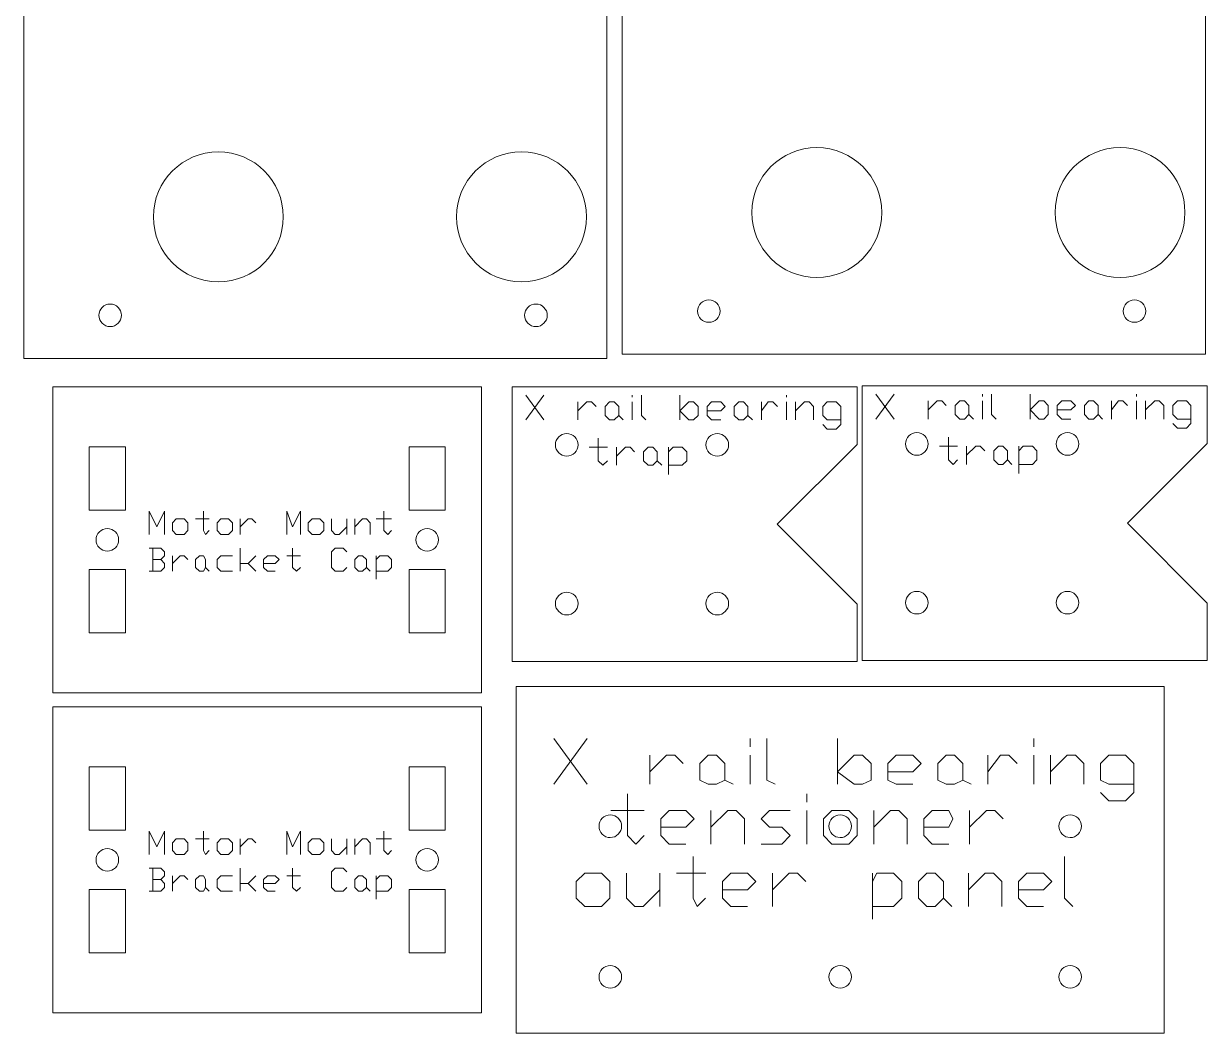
# Model space of a CAD drawing. Header units: inches. Extents: x 0.4 to 31.7, y 0.3 to 15.7.
# Drawn here: x 0.36 to 8.22, y 0.73 to 7.43 of the extents above; entities that cross this region are included whole.
import ezdxf

# ---------------------------------------------------------------- set-up
doc = ezdxf.new("R2010")
doc.units = ezdxf.units.IN
doc.header["$MEASUREMENT"] = 0
doc.layers.add('CUT_SHEET_1', color=179, linetype='Continuous')

msp = doc.modelspace()

# ---------------------------------------------------------------- linework, layer by layer
at = {"layer": 'CUT_SHEET_1', "color": 3, "lineweight": 15}
for p, q in [((4.3336, 5.2329), (4.3335, 15.7181)), ((8.2046, 15.7181), (8.2046, 5.2329)), ((0.3612, 5.2044), (0.3612, 15.6911)), ((4.2322, 15.6911), (4.2322, 5.2044)), ((4.2322, 5.2044), (0.3612, 5.2044)), ((8.2046, 5.2329), (4.3336, 5.2329)), ((0.5547, 2.9845), (0.5547, 5.017)), ((0.5547, 5.017), (3.4008, 5.017)), ((3.4008, 5.017), (3.4008, 2.9845)), ((3.6028, 3.1926), (3.6028, 5.0153)), ((3.6028, 5.0153), (5.8931, 5.0153)), ((5.8931, 5.0153), (5.8931, 4.634)), ((5.9269, 3.1988), (5.9269, 5.0215)), ((5.9269, 5.0215), (8.2172, 5.0215)), ((8.2172, 5.0215), (8.2172, 4.6402)), ((8.2172, 4.6402), (7.6872, 4.1102)), ((5.8931, 4.634), (5.3631, 4.104)), ((5.3631, 4.104), (5.8931, 3.5739)), ((7.6872, 4.1102), (8.2172, 3.5801)), ((5.8931, 3.5739), (5.8931, 3.1926)), ((8.2172, 3.5801), (8.2172, 3.1988)), ((5.8931, 3.1926), (3.6028, 3.1926)), ((8.2172, 3.1988), (5.9269, 3.1988)), ((3.63, 0.7254), (3.63, 3.028)), ((3.63, 3.028), (7.9314, 3.028)), ((7.9314, 3.028), (7.9314, 0.7254)), ((3.4008, 2.9845), (0.5547, 2.9845)), ((0.5547, 0.8608), (0.5547, 2.8933)), ((0.5547, 2.8933), (3.4008, 2.8933)), ((3.4008, 2.8933), (3.4008, 0.8608)), ((3.4008, 0.8608), (0.5547, 0.8608)), ((7.9314, 0.7254), (3.63, 0.7254))]:
    msp.add_line(p, q, dxfattribs=at)
at = {"layer": 'CUT_SHEET_1', "color": 1, "lineweight": 15}
for p, q in [((5.6255, 6.6038), (5.6255, 6.6038)), ((2.0844, 6.144), (2.0844, 6.144)), ((4.0966, 6.144), (4.0966, 6.144)), ((6.0567, 6.1725), (6.0567, 6.1725)), ((8.069, 6.1725), (8.069, 6.1725)), ((0.9358, 5.5651), (0.9358, 5.5651)), ((3.7613, 5.5651), (3.7613, 5.5651)), ((0.7966, 4.6173), (1.0365, 4.6173)), ((0.7966, 4.1975), (0.7966, 4.6173)), ((1.0365, 4.6173), (1.0365, 4.1975)), ((2.919, 4.6173), (3.1588, 4.6173)), ((2.919, 4.1975), (2.919, 4.6173)), ((3.1588, 4.6173), (3.1588, 4.1975)), ((1.0365, 4.1975), (0.7966, 4.1975)), ((3.1588, 4.1975), (2.919, 4.1975)), ((0.7966, 3.8041), (1.0365, 3.8041)), ((0.7966, 3.3843), (0.7966, 3.8041)), ((1.0365, 3.8041), (1.0365, 3.3843)), ((2.919, 3.8041), (3.1588, 3.8041)), ((2.919, 3.3843), (2.919, 3.8041)), ((3.1588, 3.8041), (3.1588, 3.3843)), ((1.0365, 3.3843), (0.7966, 3.3843)), ((3.1588, 3.3843), (2.919, 3.3843)), ((0.7966, 2.4935), (1.0365, 2.4935)), ((0.7966, 2.0737), (0.7966, 2.4935)), ((1.0365, 2.4935), (1.0365, 2.0737)), ((2.919, 2.4935), (3.1588, 2.4935)), ((2.919, 2.0737), (2.919, 2.4935)), ((3.1588, 2.4935), (3.1588, 2.0737)), ((1.0365, 2.0737), (0.7966, 2.0737)), ((3.1588, 2.0737), (2.919, 2.0737)), ((0.7966, 1.6803), (1.0365, 1.6803)), ((0.7966, 1.2605), (0.7966, 1.6803)), ((1.0365, 1.6803), (1.0365, 1.2605)), ((2.919, 1.6803), (3.1588, 1.6803)), ((2.919, 1.2605), (2.919, 1.6803)), ((3.1588, 1.6803), (3.1588, 1.2605)), ((1.0365, 1.2605), (0.7966, 1.2605)), ((3.1588, 1.2605), (2.919, 1.2605))]:
    msp.add_line(p, q, dxfattribs=at)
at = {"layer": 'CUT_SHEET_1', "color": 7, "lineweight": 15}
for p, q in [((3.6937, 4.9614), (3.8141, 4.7959)), ((3.6937, 4.7959), (3.8141, 4.9614)), ((4.4007, 4.9463), (4.4007, 4.9614)), ((4.4609, 4.9614), (4.4609, 4.826)), ((4.7167, 4.7959), (4.7167, 4.9614)), ((5.4236, 4.9463), (5.4236, 4.9614)), ((6.0178, 4.9676), (6.1382, 4.8021)), ((6.0178, 4.8021), (6.1382, 4.9676)), ((6.7248, 4.9525), (6.7248, 4.9676)), ((6.785, 4.9676), (6.785, 4.8322)), ((7.0408, 4.8021), (7.0408, 4.9676)), ((7.7477, 4.9525), (7.7477, 4.9676)), ((4.0397, 4.8561), (4.0999, 4.9163)), ((4.0397, 4.7959), (4.0397, 4.9163)), ((4.0999, 4.9163), (4.13, 4.9163)), ((4.13, 4.9163), (4.16, 4.8862)), ((4.2202, 4.8862), (4.2503, 4.9163)), ((4.2202, 4.826), (4.2202, 4.8862)), ((4.2503, 4.9163), (4.2804, 4.9163)), ((4.2804, 4.9163), (4.3105, 4.8862)), ((4.3105, 4.8862), (4.3105, 4.826)), ((4.4007, 4.7959), (4.4007, 4.9163)), ((4.7167, 4.8561), (4.7768, 4.9163)), ((4.7768, 4.9163), (4.8069, 4.9163)), ((4.8069, 4.9163), (4.837, 4.8862)), ((4.837, 4.8862), (4.837, 4.826)), ((4.9272, 4.9163), (4.8972, 4.8862)), ((4.8972, 4.8862), (4.8972, 4.826)), ((4.9874, 4.9163), (4.9272, 4.9163)), ((5.0175, 4.8862), (4.9874, 4.9163)), ((4.9874, 4.8561), (5.0175, 4.8862)), ((5.0777, 4.8862), (5.1077, 4.9163)), ((5.0777, 4.826), (5.0777, 4.8862)), ((5.1077, 4.9163), (5.1378, 4.9163)), ((5.1378, 4.9163), (5.1679, 4.8862)), ((5.1679, 4.8862), (5.1679, 4.826)), ((5.2582, 4.8561), (5.3033, 4.9163)), ((5.2582, 4.7959), (5.2582, 4.9163)), ((5.3033, 4.9163), (5.3334, 4.9163)), ((5.3334, 4.9163), (5.3634, 4.8862)), ((5.4236, 4.7959), (5.4236, 4.9163)), ((5.4838, 4.8561), (5.5439, 4.9163)), ((5.4838, 4.7959), (5.4838, 4.9163)), ((5.5439, 4.9163), (5.5741, 4.9163)), ((5.5741, 4.9163), (5.6041, 4.8862)), ((5.6041, 4.8862), (5.6041, 4.7959)), ((5.6944, 4.9163), (5.6643, 4.8862)), ((5.6643, 4.8862), (5.6643, 4.826)), ((5.7545, 4.9163), (5.6944, 4.9163)), ((5.7846, 4.8862), (5.7545, 4.9163)), ((5.7846, 4.7658), (5.7846, 4.8862)), ((6.3638, 4.8623), (6.424, 4.9225)), ((6.3638, 4.8021), (6.3638, 4.9225)), ((6.424, 4.9225), (6.4541, 4.9225)), ((6.4541, 4.9225), (6.4841, 4.8924)), ((6.5443, 4.8924), (6.5744, 4.9225)), ((6.5443, 4.8322), (6.5443, 4.8924)), ((6.5744, 4.9225), (6.6045, 4.9225)), ((6.6045, 4.9225), (6.6346, 4.8924)), ((6.6346, 4.8924), (6.6346, 4.8322)), ((6.7248, 4.8021), (6.7248, 4.9225)), ((7.0408, 4.8623), (7.1008, 4.9225)), ((7.1008, 4.9225), (7.131, 4.9225)), ((7.131, 4.9225), (7.1611, 4.8924)), ((7.1611, 4.8924), (7.1611, 4.8322)), ((7.2513, 4.9225), (7.2213, 4.8924)), ((7.2213, 4.8924), (7.2213, 4.8322)), ((7.3115, 4.9225), (7.2513, 4.9225)), ((7.3416, 4.8924), (7.3115, 4.9225)), ((7.3115, 4.8623), (7.3416, 4.8924)), ((7.4018, 4.8924), (7.4318, 4.9225)), ((7.4018, 4.8322), (7.4018, 4.8924)), ((7.4318, 4.9225), (7.4619, 4.9225)), ((7.4619, 4.9225), (7.492, 4.8924)), ((7.492, 4.8924), (7.492, 4.8322)), ((7.5823, 4.8623), (7.6274, 4.9225)), ((7.5823, 4.8021), (7.5823, 4.9225)), ((7.6274, 4.9225), (7.6575, 4.9225)), ((7.6575, 4.9225), (7.6875, 4.8924)), ((7.7477, 4.8021), (7.7477, 4.9225)), ((7.8079, 4.8623), (7.868, 4.9225)), ((7.8079, 4.8021), (7.8079, 4.9225)), ((7.868, 4.9225), (7.8982, 4.9225)), ((7.8982, 4.9225), (7.9282, 4.8924)), ((7.9282, 4.8924), (7.9282, 4.8021)), ((8.0185, 4.9225), (7.9884, 4.8924)), ((7.9884, 4.8924), (7.9884, 4.8322)), ((8.0787, 4.9225), (8.0185, 4.9225)), ((8.1087, 4.8924), (8.0787, 4.9225)), ((8.1087, 4.772), (8.1087, 4.8924)), ((4.2503, 4.7959), (4.2202, 4.826)), ((4.2804, 4.7959), (4.2503, 4.7959)), ((4.3105, 4.826), (4.2804, 4.7959)), ((4.3105, 4.826), (4.3406, 4.7959)), ((4.4609, 4.826), (4.491, 4.7959)), ((4.7768, 4.7959), (4.7167, 4.8561)), ((4.8069, 4.7959), (4.7768, 4.7959)), ((4.837, 4.826), (4.8069, 4.7959)), ((4.8972, 4.8561), (4.9874, 4.8561)), ((4.8972, 4.826), (4.9272, 4.7959)), ((4.9272, 4.7959), (4.9874, 4.7959)), ((5.1077, 4.7959), (5.0777, 4.826)), ((5.1378, 4.7959), (5.1077, 4.7959)), ((5.1679, 4.826), (5.1378, 4.7959)), ((5.1679, 4.826), (5.198, 4.7959)), ((5.6643, 4.826), (5.6944, 4.7959)), ((5.6944, 4.7959), (5.7846, 4.7959)), ((6.5744, 4.8021), (6.5443, 4.8322)), ((6.6045, 4.8021), (6.5744, 4.8021)), ((6.6346, 4.8322), (6.6045, 4.8021)), ((6.6346, 4.8322), (6.6647, 4.8021)), ((6.785, 4.8322), (6.8151, 4.8021)), ((7.1008, 4.8021), (7.0408, 4.8623)), ((7.131, 4.8021), (7.1008, 4.8021)), ((7.1611, 4.8322), (7.131, 4.8021)), ((7.2213, 4.8623), (7.3115, 4.8623)), ((7.2213, 4.8322), (7.2513, 4.8021)), ((7.2513, 4.8021), (7.3115, 4.8021)), ((7.4318, 4.8021), (7.4018, 4.8322)), ((7.4619, 4.8021), (7.4318, 4.8021)), ((7.492, 4.8322), (7.4619, 4.8021)), ((7.492, 4.8322), (7.5221, 4.8021)), ((7.9884, 4.8322), (8.0185, 4.8021)), ((8.0185, 4.8021), (8.1087, 4.8021)), ((5.6643, 4.7658), (5.6944, 4.7358)), ((5.6944, 4.7358), (5.7545, 4.7358)), ((5.7545, 4.7358), (5.7846, 4.7658)), ((7.9884, 4.772), (8.0185, 4.7419)), ((8.0185, 4.7419), (8.0787, 4.7419)), ((8.0787, 4.7419), (8.1087, 4.772)), ((4.1751, 4.6756), (4.1751, 4.5251)), ((6.4992, 4.6818), (6.4992, 4.5313)), ((4.1149, 4.6155), (4.2352, 4.6155)), ((4.2954, 4.5553), (4.3556, 4.6155)), ((4.2954, 4.4951), (4.2954, 4.6155)), ((4.3556, 4.6155), (4.3857, 4.6155)), ((4.3857, 4.6155), (4.4158, 4.5853)), ((4.4759, 4.5853), (4.506, 4.6155)), ((4.4759, 4.5251), (4.4759, 4.5853)), ((4.506, 4.6155), (4.5361, 4.6155)), ((4.5361, 4.6155), (4.5662, 4.5853)), ((4.5662, 4.5853), (4.5662, 4.5251)), ((4.6414, 4.5853), (4.6715, 4.6155)), ((4.6414, 4.4349), (4.6414, 4.6155)), ((4.6715, 4.6155), (4.7317, 4.6155)), ((4.7317, 4.6155), (4.7617, 4.5853)), ((4.7617, 4.5853), (4.7617, 4.5251)), ((6.439, 4.6217), (6.5593, 4.6217)), ((6.6195, 4.5615), (6.6797, 4.6217)), ((6.6195, 4.5013), (6.6195, 4.6217)), ((6.6797, 4.6217), (6.7098, 4.6217)), ((6.7098, 4.6217), (6.7398, 4.5915)), ((6.8, 4.5915), (6.8301, 4.6217)), ((6.8, 4.5313), (6.8, 4.5915)), ((6.8301, 4.6217), (6.8602, 4.6217)), ((6.8602, 4.6217), (6.8903, 4.5915)), ((6.8903, 4.5915), (6.8903, 4.5313)), ((6.9655, 4.5915), (6.9956, 4.6217)), ((6.9655, 4.4411), (6.9655, 4.6217)), ((6.9956, 4.6217), (7.0558, 4.6217)), ((7.0558, 4.6217), (7.0859, 4.5915)), ((7.0859, 4.5915), (7.0859, 4.5313)), ((4.1751, 4.5251), (4.2052, 4.4951)), ((4.2052, 4.4951), (4.2353, 4.5251)), ((4.506, 4.4951), (4.4759, 4.5251)), ((4.5361, 4.4951), (4.506, 4.4951)), ((4.5662, 4.5251), (4.5361, 4.4951)), ((4.5662, 4.5251), (4.5963, 4.4951)), ((4.7317, 4.4951), (4.6414, 4.4951)), ((4.7617, 4.5251), (4.7317, 4.4951)), ((6.4992, 4.5313), (6.5293, 4.5013)), ((6.5293, 4.5013), (6.5593, 4.5313)), ((6.8301, 4.5013), (6.8, 4.5313)), ((6.8602, 4.5013), (6.8301, 4.5013)), ((6.8903, 4.5313), (6.8602, 4.5013)), ((6.8903, 4.5313), (6.9204, 4.5013)), ((7.0558, 4.5013), (6.9655, 4.5013)), ((7.0859, 4.5313), (7.0558, 4.5013)), ((1.1937, 4.0364), (1.1937, 4.1909)), ((1.1937, 4.1909), (1.2453, 4.0879)), ((1.2453, 4.0879), (1.2967, 4.1909)), ((1.2967, 4.1909), (1.2967, 4.0364)), ((1.5542, 4.1909), (1.5542, 4.0622)), ((2.1077, 4.0364), (2.1077, 4.1909)), ((2.1077, 4.1909), (2.1463, 4.0879)), ((2.1463, 4.0879), (2.1978, 4.1909)), ((2.1978, 4.1909), (2.1978, 4.0364)), ((2.7514, 4.1909), (2.7514, 4.0622)), ((1.3482, 4.1137), (1.374, 4.1394)), ((1.3482, 4.0622), (1.3482, 4.1137)), ((1.374, 4.1394), (1.4254, 4.1394)), ((1.4254, 4.1394), (1.4512, 4.1137)), ((1.4512, 4.1137), (1.4512, 4.0622)), ((1.5027, 4.1394), (1.5928, 4.1394)), ((1.6443, 4.1137), (1.6701, 4.1394)), ((1.6443, 4.0622), (1.6443, 4.1137)), ((1.6701, 4.1394), (1.7216, 4.1394)), ((1.7216, 4.1394), (1.7473, 4.1137)), ((1.7473, 4.1137), (1.7473, 4.0622)), ((1.7987, 4.0879), (1.8502, 4.1394)), ((1.7987, 4.0364), (1.7987, 4.1394)), ((1.8502, 4.1394), (1.876, 4.1394)), ((1.876, 4.1394), (1.9018, 4.1137)), ((2.2493, 4.1137), (2.275, 4.1394)), ((2.2493, 4.0622), (2.2493, 4.1137)), ((2.275, 4.1394), (2.3266, 4.1394)), ((2.3266, 4.1394), (2.3523, 4.1137)), ((2.3523, 4.1137), (2.3523, 4.0622)), ((2.4038, 4.1394), (2.4038, 4.0622)), ((2.4553, 4.0364), (2.5068, 4.0879)), ((2.5068, 4.1394), (2.5068, 4.0364)), ((2.5582, 4.0879), (2.6097, 4.1394)), ((2.5582, 4.0364), (2.5582, 4.1394)), ((2.6097, 4.1394), (2.6355, 4.1394)), ((2.6355, 4.1394), (2.6612, 4.1137)), ((2.6612, 4.1137), (2.6612, 4.0364)), ((2.6998, 4.1394), (2.8028, 4.1394)), ((1.374, 4.0364), (1.3482, 4.0622)), ((1.4254, 4.0364), (1.374, 4.0364)), ((1.4512, 4.0622), (1.4254, 4.0364)), ((1.5542, 4.0622), (1.5671, 4.0364)), ((1.5671, 4.0364), (1.5928, 4.0622)), ((1.6701, 4.0364), (1.6443, 4.0622)), ((1.7216, 4.0364), (1.6701, 4.0364)), ((1.7473, 4.0622), (1.7216, 4.0364)), ((2.275, 4.0364), (2.2493, 4.0622)), ((2.3266, 4.0364), (2.275, 4.0364)), ((2.3523, 4.0622), (2.3266, 4.0364)), ((2.4038, 4.0622), (2.4295, 4.0364)), ((2.4295, 4.0364), (2.4553, 4.0364)), ((2.7514, 4.0622), (2.7771, 4.0364)), ((2.7771, 4.0364), (2.8028, 4.0622)), ((1.271, 3.9463), (1.1937, 3.9463)), ((1.2195, 3.9463), (1.2195, 3.7919)), ((1.2967, 3.9206), (1.271, 3.9463)), ((1.7987, 3.7919), (1.7987, 3.9463)), ((2.1463, 3.9463), (2.1463, 3.8176)), ((2.4038, 3.9206), (2.4295, 3.9463)), ((2.4295, 3.9463), (2.481, 3.9463)), ((2.481, 3.9463), (2.5068, 3.9206)), ((1.271, 3.8691), (1.2195, 3.8691)), ((1.271, 3.8691), (1.2967, 3.8948)), ((1.2967, 3.8434), (1.271, 3.8691)), ((1.2967, 3.8948), (1.2967, 3.9206)), ((1.3482, 3.8434), (1.3997, 3.8948)), ((1.3482, 3.7919), (1.3482, 3.8948)), ((1.3997, 3.8948), (1.4254, 3.8948)), ((1.4254, 3.8948), (1.4512, 3.8691)), ((1.5027, 3.8691), (1.5284, 3.8948)), ((1.5027, 3.8176), (1.5027, 3.8691)), ((1.5284, 3.8948), (1.5542, 3.8948)), ((1.5542, 3.8948), (1.5671, 3.8691)), ((1.5671, 3.8691), (1.5671, 3.8176)), ((1.67, 3.8948), (1.6443, 3.8691)), ((1.6443, 3.8691), (1.6443, 3.8176)), ((1.7473, 3.8948), (1.67, 3.8948)), ((1.8502, 3.8434), (1.9018, 3.8948)), ((1.979, 3.8948), (1.9532, 3.8691)), ((1.9532, 3.8691), (1.9532, 3.8176)), ((2.0305, 3.8948), (1.979, 3.8948)), ((2.0562, 3.8691), (2.0305, 3.8948)), ((2.0305, 3.8434), (2.0562, 3.8691)), ((2.1077, 3.8948), (2.1978, 3.8948)), ((2.4038, 3.8176), (2.4038, 3.9206)), ((2.5582, 3.8691), (2.584, 3.8948)), ((2.5582, 3.8176), (2.5582, 3.8691)), ((2.584, 3.8948), (2.6097, 3.8948)), ((2.6097, 3.8948), (2.6355, 3.8691)), ((2.6355, 3.8691), (2.6355, 3.8176)), ((2.6998, 3.8691), (2.7256, 3.8948)), ((2.6998, 3.7404), (2.6998, 3.8948)), ((2.7256, 3.8948), (2.7771, 3.8948)), ((2.7771, 3.8948), (2.8028, 3.8691)), ((2.8028, 3.8691), (2.8028, 3.8176)), ((1.1937, 3.7919), (1.271, 3.7919)), ((1.271, 3.7919), (1.2967, 3.8176)), ((1.2967, 3.8176), (1.2967, 3.8434)), ((1.5284, 3.7919), (1.5027, 3.8176)), ((1.5542, 3.7919), (1.5284, 3.7919)), ((1.5671, 3.8176), (1.5542, 3.7919)), ((1.5671, 3.8176), (1.5928, 3.7919)), ((1.6443, 3.8176), (1.67, 3.7919)), ((1.67, 3.7919), (1.7473, 3.7919)), ((1.7987, 3.8434), (1.8502, 3.8434)), ((1.8502, 3.8434), (1.9018, 3.7919)), ((1.9532, 3.8434), (2.0305, 3.8434)), ((1.9532, 3.8176), (1.979, 3.7919)), ((1.979, 3.7919), (2.0305, 3.7919)), ((2.1463, 3.8176), (2.1721, 3.7919)), ((2.1721, 3.7919), (2.1978, 3.8176)), ((2.4295, 3.7919), (2.4038, 3.8176)), ((2.481, 3.7919), (2.4295, 3.7919)), ((2.5068, 3.8176), (2.481, 3.7919)), ((2.584, 3.7919), (2.5582, 3.8176)), ((2.6097, 3.7919), (2.584, 3.7919)), ((2.6355, 3.8176), (2.6097, 3.7919)), ((2.6355, 3.8176), (2.6612, 3.7919)), ((2.7771, 3.7919), (2.6998, 3.7919)), ((2.8028, 3.8176), (2.7771, 3.7919)), ((3.8804, 2.683), (4.102, 2.3785)), ((3.8804, 2.3785), (4.102, 2.683)), ((5.1819, 2.6277), (5.1819, 2.683)), ((5.2928, 2.683), (5.2928, 2.4061)), ((5.7635, 2.3785), (5.7635, 2.683)), ((7.065, 2.6277), (7.065, 2.683)), ((4.5173, 2.4615), (4.6281, 2.5723)), ((4.5173, 2.3785), (4.5173, 2.5723)), ((4.6281, 2.5723), (4.6835, 2.5723)), ((4.6835, 2.5723), (4.7388, 2.5168)), ((4.8496, 2.5168), (4.9051, 2.5723)), ((4.8496, 2.4061), (4.8496, 2.5168)), ((4.9051, 2.5723), (4.9604, 2.5723)), ((4.9604, 2.5723), (5.0158, 2.5168)), ((5.0158, 2.5168), (5.0158, 2.4061)), ((5.1819, 2.3785), (5.1819, 2.5723)), ((5.7635, 2.4615), (5.8742, 2.5723)), ((5.8742, 2.5723), (5.9296, 2.5723)), ((5.9296, 2.5723), (5.9851, 2.5168)), ((5.9851, 2.5168), (5.9851, 2.4061)), ((6.1512, 2.5723), (6.0958, 2.5168)), ((6.0958, 2.5168), (6.0958, 2.4061)), ((6.2619, 2.5723), (6.1512, 2.5723)), ((6.3174, 2.5168), (6.2619, 2.5723)), ((6.2619, 2.4615), (6.3174, 2.5168)), ((6.4281, 2.5168), (6.4835, 2.5723)), ((6.4281, 2.4061), (6.4281, 2.5168)), ((6.4835, 2.5723), (6.5389, 2.5723)), ((6.5389, 2.5723), (6.5942, 2.5168)), ((6.5942, 2.5168), (6.5942, 2.4061)), ((6.7604, 2.4615), (6.8435, 2.5723)), ((6.7604, 2.3785), (6.7604, 2.5723)), ((6.8435, 2.5723), (6.8989, 2.5723)), ((6.8989, 2.5723), (6.9542, 2.5168)), ((7.065, 2.3785), (7.065, 2.5723)), ((7.1758, 2.4615), (7.2865, 2.5723)), ((7.1758, 2.3785), (7.1758, 2.5723)), ((7.2865, 2.5723), (7.342, 2.5723)), ((7.342, 2.5723), (7.3973, 2.5168)), ((7.3973, 2.5168), (7.3973, 2.3785)), ((7.5635, 2.5723), (7.5081, 2.5168)), ((7.5081, 2.5168), (7.5081, 2.4061)), ((7.6743, 2.5723), (7.5635, 2.5723)), ((7.7296, 2.5168), (7.6743, 2.5723)), ((7.7296, 2.323), (7.7296, 2.5168)), ((5.8742, 2.3785), (5.7635, 2.4615)), ((6.0958, 2.4615), (6.2619, 2.4615)), ((4.9051, 2.3785), (4.8496, 2.4061)), ((4.9604, 2.3785), (4.9051, 2.3785)), ((5.0158, 2.4061), (4.9604, 2.3785)), ((5.0158, 2.4061), (5.0712, 2.3785)), ((5.2928, 2.4061), (5.3481, 2.3785)), ((5.9296, 2.3785), (5.8742, 2.3785)), ((5.9851, 2.4061), (5.9296, 2.3785)), ((6.0958, 2.4061), (6.1512, 2.3785)), ((6.1512, 2.3785), (6.2619, 2.3785)), ((6.4835, 2.3785), (6.4281, 2.4061)), ((6.5389, 2.3785), (6.4835, 2.3785)), ((6.5942, 2.4061), (6.5389, 2.3785)), ((6.5942, 2.4061), (6.6497, 2.3785)), ((7.5081, 2.4061), (7.5635, 2.3785)), ((7.5635, 2.3785), (7.7296, 2.3785)), ((4.3691, 2.3143), (4.3691, 2.0373)), ((5.5598, 2.2588), (5.5598, 2.3142)), ((7.5081, 2.323), (7.5635, 2.2676)), ((7.6743, 2.2676), (7.7296, 2.323)), ((4.2582, 2.2034), (4.4799, 2.2034)), ((4.646, 2.2034), (4.5906, 2.1481)), ((4.7567, 2.2034), (4.646, 2.2034)), ((4.8122, 2.1481), (4.7567, 2.2034)), ((4.9229, 2.0927), (5.0337, 2.2034)), ((4.9229, 1.9818), (4.9229, 2.2034)), ((5.0337, 2.2034), (5.089, 2.2034)), ((5.089, 2.2034), (5.1445, 2.1481)), ((5.2552, 2.1481), (5.3106, 2.2034)), ((5.3106, 2.2034), (5.449, 2.2034)), ((5.5598, 1.9818), (5.5598, 2.2034)), ((5.6706, 2.1481), (5.726, 2.2034)), ((5.726, 2.2034), (5.8368, 2.2034)), ((5.8368, 2.2034), (5.8921, 2.1481)), ((6.0029, 2.0927), (6.1136, 2.2034)), ((6.0029, 1.9818), (6.0029, 2.2034)), ((6.1136, 2.2034), (6.1691, 2.2034)), ((6.1691, 2.2034), (6.2245, 2.148)), ((6.3906, 2.2034), (6.3352, 2.148)), ((6.5013, 2.2034), (6.3906, 2.2034)), ((6.5291, 2.148), (6.5013, 2.2034)), ((6.6398, 2.0927), (6.7506, 2.2034)), ((6.6398, 1.9818), (6.6398, 2.2034)), ((6.7506, 2.2034), (6.8059, 2.2034)), ((6.8059, 2.2034), (6.8614, 2.148)), ((7.5635, 2.2676), (7.6743, 2.2676)), ((4.5906, 2.1481), (4.5906, 2.0373)), ((4.7567, 2.0927), (4.8122, 2.1481)), ((5.1445, 2.1481), (5.1445, 1.9818)), ((5.3106, 2.0927), (5.2552, 2.1481)), ((5.6706, 2.0373), (5.6706, 2.1481)), ((5.8921, 2.1481), (5.8921, 2.0373)), ((6.2245, 2.148), (6.2245, 1.9818)), ((6.3352, 2.148), (6.3352, 2.0373)), ((6.5013, 2.0927), (6.5291, 2.148)), ((1.1937, 1.9127), (1.1937, 2.0671)), ((1.1937, 2.0671), (1.2453, 1.9641)), ((1.2453, 1.9641), (1.2967, 2.0671)), ((1.2967, 2.0671), (1.2967, 1.9127)), ((1.5542, 2.0671), (1.5542, 1.9384)), ((2.1077, 1.9127), (2.1077, 2.0671)), ((2.1077, 2.0671), (2.1463, 1.9641)), ((2.1463, 1.9641), (2.1978, 2.0671)), ((2.1978, 2.0671), (2.1978, 1.9127)), ((2.7514, 2.0671), (2.7514, 1.9384)), ((4.5906, 2.0927), (4.7567, 2.0927)), ((5.3937, 2.0927), (5.3106, 2.0927)), ((5.449, 2.0373), (5.3937, 2.0927)), ((6.3352, 2.0927), (6.5013, 2.0927)), ((1.3482, 1.9899), (1.374, 2.0156)), ((1.3482, 1.9384), (1.3482, 1.9899)), ((1.374, 2.0156), (1.4254, 2.0156)), ((1.4254, 2.0156), (1.4512, 1.9899)), ((1.4512, 1.9899), (1.4512, 1.9384)), ((1.5027, 2.0156), (1.5928, 2.0156)), ((1.6443, 1.9899), (1.6701, 2.0156)), ((1.6443, 1.9384), (1.6443, 1.9899)), ((1.6701, 2.0156), (1.7216, 2.0156)), ((1.7216, 2.0156), (1.7473, 1.9899)), ((1.7473, 1.9899), (1.7473, 1.9384)), ((1.7987, 1.9641), (1.8502, 2.0156)), ((1.7987, 1.9127), (1.7987, 2.0156)), ((1.8502, 2.0156), (1.876, 2.0156)), ((1.876, 2.0156), (1.9018, 1.9899)), ((2.2493, 1.9899), (2.275, 2.0156)), ((2.2493, 1.9384), (2.2493, 1.9899)), ((2.275, 2.0156), (2.3266, 2.0156)), ((2.3266, 2.0156), (2.3523, 1.9899)), ((2.3523, 1.9899), (2.3523, 1.9384)), ((2.4038, 2.0156), (2.4038, 1.9384)), ((2.4553, 1.9127), (2.5068, 1.9641)), ((2.5068, 2.0156), (2.5068, 1.9127)), ((2.5582, 1.9641), (2.6097, 2.0156)), ((2.5582, 1.9127), (2.5582, 2.0156)), ((2.6097, 2.0156), (2.6355, 2.0156)), ((2.6355, 2.0156), (2.6612, 1.9899)), ((2.6612, 1.9899), (2.6612, 1.9127)), ((2.6998, 2.0156), (2.8028, 2.0156)), ((4.3691, 2.0373), (4.4244, 1.9818)), ((4.4244, 1.9818), (4.4799, 2.0373)), ((4.5906, 2.0373), (4.646, 1.9818)), ((4.646, 1.9818), (4.7567, 1.9818)), ((5.2552, 1.9818), (5.3937, 1.9818)), ((5.3937, 1.9818), (5.449, 2.0373)), ((5.726, 1.9818), (5.6706, 2.0373)), ((5.8368, 1.9818), (5.726, 1.9818)), ((5.8921, 2.0373), (5.8368, 1.9818)), ((6.3352, 2.0373), (6.3906, 1.9818)), ((6.3906, 1.9818), (6.5013, 1.9818)), ((1.374, 1.9127), (1.3482, 1.9384)), ((1.4254, 1.9127), (1.374, 1.9127)), ((1.4512, 1.9384), (1.4254, 1.9127)), ((1.5542, 1.9384), (1.5671, 1.9127)), ((1.5671, 1.9127), (1.5928, 1.9384)), ((1.6701, 1.9127), (1.6443, 1.9384)), ((1.7216, 1.9127), (1.6701, 1.9127)), ((1.7473, 1.9384), (1.7216, 1.9127)), ((2.275, 1.9127), (2.2493, 1.9384)), ((2.3266, 1.9127), (2.275, 1.9127)), ((2.3523, 1.9384), (2.3266, 1.9127)), ((2.4038, 1.9384), (2.4295, 1.9127)), ((2.4295, 1.9127), (2.4553, 1.9127)), ((2.7514, 1.9384), (2.7771, 1.9127)), ((2.7771, 1.9127), (2.8028, 1.9384)), ((4.8046, 1.8992), (4.8046, 1.6222)), ((7.2692, 1.8991), (7.2692, 1.6222)), ((1.271, 1.8226), (1.1937, 1.8226)), ((1.2195, 1.8226), (1.2195, 1.6681)), ((1.2967, 1.7968), (1.271, 1.8226)), ((1.7987, 1.6681), (1.7987, 1.8226)), ((2.1463, 1.8226), (2.1463, 1.6938)), ((2.4038, 1.7968), (2.4295, 1.8226)), ((2.4295, 1.8226), (2.481, 1.8226)), ((2.481, 1.8226), (2.5068, 1.7968)), ((1.271, 1.7453), (1.2195, 1.7453)), ((1.271, 1.7453), (1.2967, 1.7711)), ((1.2967, 1.7196), (1.271, 1.7453)), ((1.2967, 1.7711), (1.2967, 1.7968)), ((1.3482, 1.7196), (1.3997, 1.7711)), ((1.3482, 1.6681), (1.3482, 1.7711)), ((1.3997, 1.7711), (1.4254, 1.7711)), ((1.4254, 1.7711), (1.4512, 1.7453)), ((1.5027, 1.7453), (1.5284, 1.7711)), ((1.5027, 1.6938), (1.5027, 1.7453)), ((1.5284, 1.7711), (1.5542, 1.7711)), ((1.5542, 1.7711), (1.5671, 1.7453)), ((1.5671, 1.7453), (1.5671, 1.6938)), ((1.67, 1.7711), (1.6443, 1.7453)), ((1.6443, 1.7453), (1.6443, 1.6938)), ((1.7473, 1.7711), (1.67, 1.7711)), ((1.8502, 1.7196), (1.9018, 1.7711)), ((1.979, 1.7711), (1.9532, 1.7453)), ((1.9532, 1.7453), (1.9532, 1.6938)), ((2.0305, 1.7711), (1.979, 1.7711)), ((2.0562, 1.7453), (2.0305, 1.7711)), ((2.0305, 1.7196), (2.0562, 1.7453)), ((2.1077, 1.7711), (2.1978, 1.7711)), ((2.4038, 1.6938), (2.4038, 1.7968)), ((2.5582, 1.7453), (2.584, 1.7711)), ((2.5582, 1.6938), (2.5582, 1.7453)), ((2.584, 1.7711), (2.6097, 1.7711)), ((2.6097, 1.7711), (2.6355, 1.7453)), ((2.6355, 1.7453), (2.6355, 1.6938)), ((2.6998, 1.7453), (2.7256, 1.7711)), ((2.6998, 1.6166), (2.6998, 1.7711)), ((2.7256, 1.7711), (2.7771, 1.7711)), ((2.7771, 1.7711), (2.8028, 1.7453)), ((2.8028, 1.7453), (2.8028, 1.6938)), ((4.0291, 1.733), (4.0846, 1.7884)), ((4.0291, 1.6222), (4.0291, 1.733)), ((4.0846, 1.7884), (4.1953, 1.7884)), ((4.1953, 1.7884), (4.2507, 1.733)), ((4.2507, 1.733), (4.2507, 1.6222)), ((4.3614, 1.7884), (4.3614, 1.6222)), ((4.583, 1.7884), (4.583, 1.5669)), ((4.6937, 1.7884), (4.8877, 1.7884)), ((5.0537, 1.7884), (4.9984, 1.733)), ((4.9984, 1.733), (4.9984, 1.6222)), ((5.1645, 1.7884), (5.0537, 1.7884)), ((5.2199, 1.733), (5.1645, 1.7884)), ((5.1645, 1.6776), (5.2199, 1.733)), ((5.3307, 1.6776), (5.4415, 1.7884)), ((5.3307, 1.5669), (5.3307, 1.7884)), ((5.4415, 1.7884), (5.4969, 1.7884)), ((5.4969, 1.7884), (5.5522, 1.733)), ((5.9953, 1.733), (6.023, 1.7884)), ((5.9953, 1.4838), (5.9953, 1.7884)), ((6.023, 1.7884), (6.1338, 1.7884)), ((6.1338, 1.7884), (6.1892, 1.733)), ((6.1892, 1.733), (6.1892, 1.6222)), ((6.2999, 1.733), (6.3553, 1.7884)), ((6.2999, 1.6222), (6.2999, 1.733)), ((6.3553, 1.7884), (6.4107, 1.7884)), ((6.4107, 1.7884), (6.4661, 1.733)), ((6.4661, 1.733), (6.4661, 1.6222)), ((6.6323, 1.6776), (6.743, 1.7884)), ((6.6323, 1.5668), (6.6323, 1.7884)), ((6.743, 1.7884), (6.7984, 1.7884)), ((6.7984, 1.7884), (6.8538, 1.733)), ((6.8538, 1.733), (6.8538, 1.5668)), ((7.0199, 1.7884), (6.9646, 1.733)), ((6.9646, 1.733), (6.9646, 1.6222)), ((7.1307, 1.7884), (7.0199, 1.7884)), ((7.1861, 1.733), (7.1307, 1.7884)), ((7.1307, 1.6776), (7.1861, 1.733)), ((1.1937, 1.6681), (1.271, 1.6681)), ((1.271, 1.6681), (1.2967, 1.6938)), ((1.2967, 1.6938), (1.2967, 1.7196)), ((1.5284, 1.6681), (1.5027, 1.6938)), ((1.5542, 1.6681), (1.5284, 1.6681)), ((1.5671, 1.6938), (1.5542, 1.6681)), ((1.5671, 1.6938), (1.5928, 1.6681)), ((1.6443, 1.6938), (1.67, 1.6681)), ((1.67, 1.6681), (1.7473, 1.6681)), ((1.7987, 1.7196), (1.8502, 1.7196)), ((1.8502, 1.7196), (1.9018, 1.6681)), ((1.9532, 1.7196), (2.0305, 1.7196)), ((1.9532, 1.6938), (1.979, 1.6681)), ((1.979, 1.6681), (2.0305, 1.6681)), ((2.1463, 1.6938), (2.1721, 1.6681)), ((2.1721, 1.6681), (2.1978, 1.6938)), ((2.4295, 1.6681), (2.4038, 1.6938)), ((2.481, 1.6681), (2.4295, 1.6681)), ((2.5068, 1.6938), (2.481, 1.6681)), ((2.584, 1.6681), (2.5582, 1.6938)), ((2.6097, 1.6681), (2.584, 1.6681)), ((2.6355, 1.6938), (2.6097, 1.6681)), ((2.6355, 1.6938), (2.6612, 1.6681)), ((2.7771, 1.6681), (2.6998, 1.6681)), ((2.8028, 1.6938), (2.7771, 1.6681)), ((4.4722, 1.5669), (4.583, 1.6776)), ((4.9984, 1.6776), (5.1645, 1.6776)), ((6.9646, 1.6776), (7.1307, 1.6776)), ((4.0846, 1.5669), (4.0291, 1.6222)), ((4.2507, 1.6222), (4.1953, 1.5669)), ((4.3614, 1.6222), (4.4169, 1.5669)), ((4.8046, 1.6222), (4.8322, 1.5669)), ((4.8322, 1.5669), (4.8876, 1.6222)), ((4.9984, 1.6222), (5.0537, 1.5669)), ((6.1892, 1.6222), (6.1338, 1.5668)), ((6.3553, 1.5668), (6.2999, 1.6222)), ((6.4661, 1.6222), (6.4107, 1.5668)), ((6.4661, 1.6222), (6.5215, 1.5668)), ((6.9646, 1.6222), (7.0199, 1.5668)), ((7.2692, 1.6222), (7.3246, 1.5668)), ((4.1953, 1.5669), (4.0846, 1.5669)), ((4.4169, 1.5669), (4.4722, 1.5669)), ((5.0537, 1.5669), (5.1645, 1.5669)), ((6.1338, 1.5668), (5.9953, 1.5668)), ((6.4107, 1.5668), (6.3553, 1.5668)), ((7.0199, 1.5668), (7.1307, 1.5668))]:
    msp.add_line(p, q, dxfattribs=at)
at = {"layer": 'CUT_SHEET_1', "color": 1, "lineweight": 15}
for points, degree in [([(5.6255, 6.6038), (5.3874, 6.6038), (5.1943, 6.4107), (5.1943, 6.1725)], 3), ([(6.0567, 6.1725), (6.0568, 6.4106), (5.8637, 6.6037), (5.6255, 6.6038)], 3), ([(7.6377, 6.6038), (7.3996, 6.6038), (7.2065, 6.4107), (7.2065, 6.1725)], 3), ([(8.069, 6.1725), (8.069, 6.4106), (7.8759, 6.6037), (7.6377, 6.6038)], 3), ([(1.6532, 6.5753), (1.415, 6.5753), (1.2219, 6.3822), (1.2219, 6.144)], 3), ([(2.0844, 6.144), (2.0844, 6.3822), (1.8914, 6.5752), (1.6532, 6.5753)], 3), ([(1.6532, 6.5753), (1.6532, 6.5753), (1.6532, 6.5753)], 2), ([(3.6654, 6.5753), (3.4272, 6.5753), (3.2341, 6.3822), (3.2341, 6.144)], 3), ([(4.0966, 6.144), (4.0966, 6.3822), (3.9035, 6.5752), (3.6654, 6.5753)], 3), ([(3.6654, 6.5753), (3.6654, 6.5753), (3.6654, 6.5753)], 2), ([(1.2219, 6.144), (1.2219, 5.9058), (1.415, 5.7127), (1.6532, 5.7127)], 3), ([(1.2219, 6.144), (1.2219, 6.144), (1.2219, 6.144)], 2), ([(1.6532, 5.7127), (1.8914, 5.7127), (2.0844, 5.9058), (2.0844, 6.144)], 3), ([(3.2341, 6.144), (3.2341, 5.9058), (3.4272, 5.7127), (3.6653, 5.7127)], 3), ([(3.2341, 6.144), (3.2341, 6.144), (3.2341, 6.144)], 2), ([(3.6654, 5.7127), (3.9035, 5.7127), (4.0966, 5.9058), (4.0966, 6.144)], 3), ([(5.1943, 6.1725), (5.1943, 5.9343), (5.3873, 5.7412), (5.6255, 5.7412)], 3), ([(5.1943, 6.1725), (5.1943, 6.1725), (5.1943, 6.1725), (5.1943, 6.1725)], 3), ([(5.6255, 5.7412), (5.8637, 5.7412), (6.0568, 5.9343), (6.0567, 6.1725)], 3), ([(7.2065, 6.1725), (7.2065, 5.9343), (7.3995, 5.7412), (7.6377, 5.7412)], 3), ([(7.2065, 6.1725), (7.2065, 6.1725), (7.2065, 6.1725), (7.2065, 6.1725)], 3), ([(7.6377, 5.7412), (7.8759, 5.7412), (8.069, 5.9343), (8.069, 6.1725)], 3), ([(5.6255, 5.7412), (5.6255, 5.7412), (5.6255, 5.7412), (5.6255, 5.7412)], 3), ([(7.6377, 5.7412), (7.6377, 5.7412), (7.6377, 5.7412)], 2), ([(1.6532, 5.7127), (1.6532, 5.7127), (1.6532, 5.7127), (1.6532, 5.7127)], 3), ([(3.6653, 5.7127), (3.6653, 5.7127), (3.6654, 5.7127), (3.6654, 5.7127)], 3), ([(4.9082, 5.5933), (4.8669, 5.5934), (4.8333, 5.5599), (4.8332, 5.5186)], 3), ([(4.9832, 5.5186), (4.9831, 5.56), (4.9495, 5.5934), (4.9082, 5.5933)], 3), ([(7.7337, 5.5933), (7.6923, 5.5934), (7.6588, 5.5599), (7.6587, 5.5186)], 3), ([(7.8086, 5.5186), (7.8085, 5.56), (7.775, 5.5934), (7.7337, 5.5933)], 3), ([(0.9358, 5.5651), (0.8945, 5.5652), (0.8609, 5.5318), (0.8609, 5.4905)], 3), ([(1.0108, 5.4905), (1.0107, 5.5318), (0.9771, 5.5652), (0.9358, 5.5651)], 3), ([(3.7613, 5.5651), (3.72, 5.5652), (3.6864, 5.5318), (3.6863, 5.4905)], 3), ([(3.8363, 5.4905), (3.8362, 5.5318), (3.8026, 5.5652), (3.7613, 5.5651)], 3), ([(4.8332, 5.5186), (4.8333, 5.4773), (4.8669, 5.4439), (4.9082, 5.4441)], 3), ([(4.9082, 5.4441), (4.9495, 5.4439), (4.983, 5.4773), (4.9832, 5.5186)], 3), ([(7.6587, 5.5186), (7.6588, 5.4773), (7.6924, 5.4439), (7.7337, 5.4441)], 3), ([(7.7337, 5.4441), (7.7749, 5.4439), (7.8085, 5.4773), (7.8086, 5.5186)], 3), ([(0.8609, 5.4905), (0.861, 5.4492), (0.8945, 5.4158), (0.9358, 5.4159)], 3), ([(0.9358, 5.4159), (0.9771, 5.4158), (1.0107, 5.4492), (1.0108, 5.4905)], 3), ([(3.6863, 5.4905), (3.6864, 5.4492), (3.72, 5.4158), (3.7613, 5.4159)], 3), ([(3.7613, 5.4159), (3.8026, 5.4158), (3.8362, 5.4492), (3.8363, 5.4905)], 3), ([(3.9653, 4.7056), (3.9239, 4.7056), (3.8904, 4.672), (3.8904, 4.6306)], 3), ([(4.0403, 4.6306), (4.0403, 4.672), (4.0067, 4.7056), (3.9653, 4.7056)], 3), ([(4.9648, 4.7056), (4.9234, 4.7056), (4.8898, 4.672), (4.8898, 4.6306)], 3), ([(5.0397, 4.6306), (5.0397, 4.672), (5.0061, 4.7056), (4.9648, 4.7056)], 3), ([(6.2894, 4.7118), (6.248, 4.7118), (6.2145, 4.6782), (6.2145, 4.6368)], 3), ([(6.2145, 4.6368), (6.2145, 4.5954), (6.248, 4.5618), (6.2894, 4.5618)], 3), ([(6.3644, 4.6368), (6.3644, 4.6782), (6.3308, 4.7118), (6.2894, 4.7118)], 3), ([(6.2894, 4.5618), (6.3308, 4.5618), (6.3644, 4.5954), (6.3644, 4.6368)], 3), ([(7.2889, 4.7118), (7.2475, 4.7118), (7.2139, 4.6782), (7.2139, 4.6368)], 3), ([(7.2139, 4.6368), (7.2139, 4.5954), (7.2474, 4.5618), (7.2889, 4.5618)], 3), ([(7.3638, 4.6368), (7.3638, 4.6782), (7.3302, 4.7118), (7.2889, 4.7118)], 3), ([(7.2889, 4.5618), (7.3303, 4.5618), (7.3638, 4.5954), (7.3638, 4.6368)], 3), ([(3.8904, 4.6306), (3.8904, 4.5892), (3.9239, 4.5556), (3.9653, 4.5556)], 3), ([(3.9653, 4.5556), (4.0067, 4.5556), (4.0403, 4.5892), (4.0403, 4.6306)], 3), ([(4.8898, 4.6306), (4.8898, 4.5892), (4.9233, 4.5556), (4.9648, 4.5556)], 3), ([(4.9648, 4.5556), (5.0062, 4.5556), (5.0397, 4.5892), (5.0397, 4.6306)], 3), ([(0.9165, 4.0757), (0.8751, 4.0757), (0.8416, 4.0422), (0.8416, 4.0008)], 3), ([(0.9915, 4.0008), (0.9915, 4.0422), (0.9579, 4.0757), (0.9165, 4.0757)], 3), ([(3.0389, 4.0757), (2.9975, 4.0757), (2.964, 4.0422), (2.964, 4.0008)], 3), ([(3.1139, 4.0008), (3.1139, 4.0422), (3.0803, 4.0757), (3.0389, 4.0757)], 3), ([(0.8416, 4.0008), (0.8416, 3.9594), (0.8751, 3.9258), (0.9165, 3.9258)], 3), ([(0.9165, 3.9258), (0.9579, 3.9258), (0.9915, 3.9594), (0.9915, 4.0008)], 3), ([(2.964, 4.0008), (2.964, 3.9594), (2.9975, 3.9258), (3.0389, 3.9258)], 3), ([(3.0389, 3.9258), (3.0803, 3.9258), (3.1139, 3.9594), (3.1139, 4.0008)], 3), ([(3.9653, 3.6523), (3.9239, 3.6523), (3.8904, 3.6187), (3.8904, 3.5773)], 3), ([(4.0403, 3.5773), (4.0403, 3.6187), (4.0067, 3.6523), (3.9653, 3.6523)], 3), ([(4.9648, 3.6523), (4.9234, 3.6523), (4.8898, 3.6187), (4.8898, 3.5773)], 3), ([(5.0397, 3.5773), (5.0397, 3.6187), (5.0061, 3.6523), (4.9648, 3.6523)], 3), ([(6.2894, 3.6585), (6.248, 3.6585), (6.2145, 3.6249), (6.2145, 3.5835)], 3), ([(6.3644, 3.5835), (6.3644, 3.6249), (6.3308, 3.6585), (6.2894, 3.6585)], 3), ([(7.2889, 3.6585), (7.2475, 3.6585), (7.2139, 3.6249), (7.2139, 3.5835)], 3), ([(7.3638, 3.5835), (7.3638, 3.6249), (7.3302, 3.6585), (7.2889, 3.6585)], 3), ([(3.8904, 3.5773), (3.8904, 3.5359), (3.9239, 3.5024), (3.9653, 3.5023)], 3), ([(3.9653, 3.5023), (4.0067, 3.5024), (4.0403, 3.5359), (4.0403, 3.5773)], 3), ([(4.8898, 3.5773), (4.8898, 3.5359), (4.9233, 3.5024), (4.9648, 3.5023)], 3), ([(4.9648, 3.5023), (5.0062, 3.5024), (5.0397, 3.5359), (5.0397, 3.5773)], 3), ([(6.2145, 3.5835), (6.2145, 3.5421), (6.248, 3.5086), (6.2894, 3.5085)], 3), ([(6.2894, 3.5085), (6.3308, 3.5086), (6.3644, 3.5421), (6.3644, 3.5835)], 3), ([(7.2139, 3.5835), (7.2139, 3.5421), (7.2474, 3.5086), (7.2889, 3.5085)], 3), ([(7.2889, 3.5085), (7.3303, 3.5086), (7.3638, 3.5421), (7.3638, 3.5835)], 3), ([(4.2546, 2.1746), (4.2133, 2.1746), (4.1797, 2.141), (4.1797, 2.0996)], 3), ([(4.3296, 2.0996), (4.3296, 2.141), (4.296, 2.1746), (4.2546, 2.1746)], 3), ([(5.7807, 2.1746), (5.7393, 2.1746), (5.7057, 2.141), (5.7057, 2.0996)], 3), ([(5.8557, 2.0996), (5.8557, 2.141), (5.8221, 2.1746), (5.7807, 2.1746)], 3), ([(7.3067, 2.1746), (7.2654, 2.1746), (7.2318, 2.141), (7.2318, 2.0996)], 3), ([(7.3817, 2.0996), (7.3817, 2.141), (7.3481, 2.1746), (7.3067, 2.1746)], 3), ([(4.1797, 2.0996), (4.1797, 2.0582), (4.2133, 2.0246), (4.2546, 2.0246)], 3), ([(4.2546, 2.0246), (4.296, 2.0247), (4.3296, 2.0582), (4.3296, 2.0996)], 3), ([(5.7057, 2.0996), (5.7057, 2.0582), (5.7393, 2.0247), (5.7807, 2.0246)], 3), ([(5.7807, 2.0246), (5.8221, 2.0246), (5.8557, 2.0582), (5.8557, 2.0996)], 3), ([(7.2318, 2.0996), (7.2318, 2.0582), (7.2654, 2.0247), (7.3067, 2.0246)], 3), ([(7.3067, 2.0246), (7.3481, 2.0246), (7.3817, 2.0582), (7.3817, 2.0996)], 3), ([(0.9165, 1.952), (0.8751, 1.952), (0.8416, 1.9184), (0.8416, 1.877)], 3), ([(0.9915, 1.877), (0.9915, 1.9184), (0.9579, 1.952), (0.9165, 1.952)], 3), ([(3.0389, 1.952), (2.9975, 1.952), (2.964, 1.9184), (2.964, 1.877)], 3), ([(3.1139, 1.877), (3.1139, 1.9184), (3.0803, 1.952), (3.0389, 1.952)], 3), ([(0.8416, 1.877), (0.8416, 1.8356), (0.8751, 1.8021), (0.9165, 1.8021)], 3), ([(0.9165, 1.8021), (0.9579, 1.8021), (0.9915, 1.8356), (0.9915, 1.877)], 3), ([(2.964, 1.877), (2.964, 1.8356), (2.9975, 1.8021), (3.0389, 1.8021)], 3), ([(3.0389, 1.8021), (3.0803, 1.8021), (3.1139, 1.8356), (3.1139, 1.877)], 3), ([(4.2547, 1.1751), (4.2133, 1.1751), (4.1797, 1.1416), (4.1797, 1.1002)], 3), ([(4.1797, 1.1002), (4.1797, 1.0588), (4.2133, 1.0252), (4.2547, 1.0252)], 3), ([(4.3296, 1.1002), (4.3296, 1.1416), (4.2961, 1.1751), (4.2547, 1.1751)], 3), ([(4.2547, 1.0252), (4.2961, 1.0252), (4.3296, 1.0588), (4.3296, 1.1002)], 3), ([(5.7807, 1.1751), (5.7393, 1.1751), (5.7057, 1.1416), (5.7057, 1.1002)], 3), ([(5.7057, 1.1002), (5.7057, 1.0588), (5.7393, 1.0252), (5.7807, 1.0252)], 3), ([(5.8557, 1.1002), (5.8557, 1.1416), (5.8221, 1.1751), (5.7807, 1.1751)], 3), ([(5.7807, 1.0252), (5.8221, 1.0252), (5.8557, 1.0588), (5.8557, 1.1002)], 3), ([(7.3067, 1.1751), (7.2654, 1.1751), (7.2318, 1.1416), (7.2318, 1.1002)], 3), ([(7.2318, 1.1002), (7.2318, 1.0588), (7.2654, 1.0252), (7.3067, 1.0252)], 3), ([(7.3817, 1.1002), (7.3817, 1.1416), (7.3481, 1.1751), (7.3067, 1.1751)], 3), ([(7.3067, 1.0252), (7.3481, 1.0252), (7.3817, 1.0588), (7.3817, 1.1002)], 3)]:
    msp.add_open_spline(points, degree=degree, dxfattribs=at)

doc.saveas('drawing.dxf')
